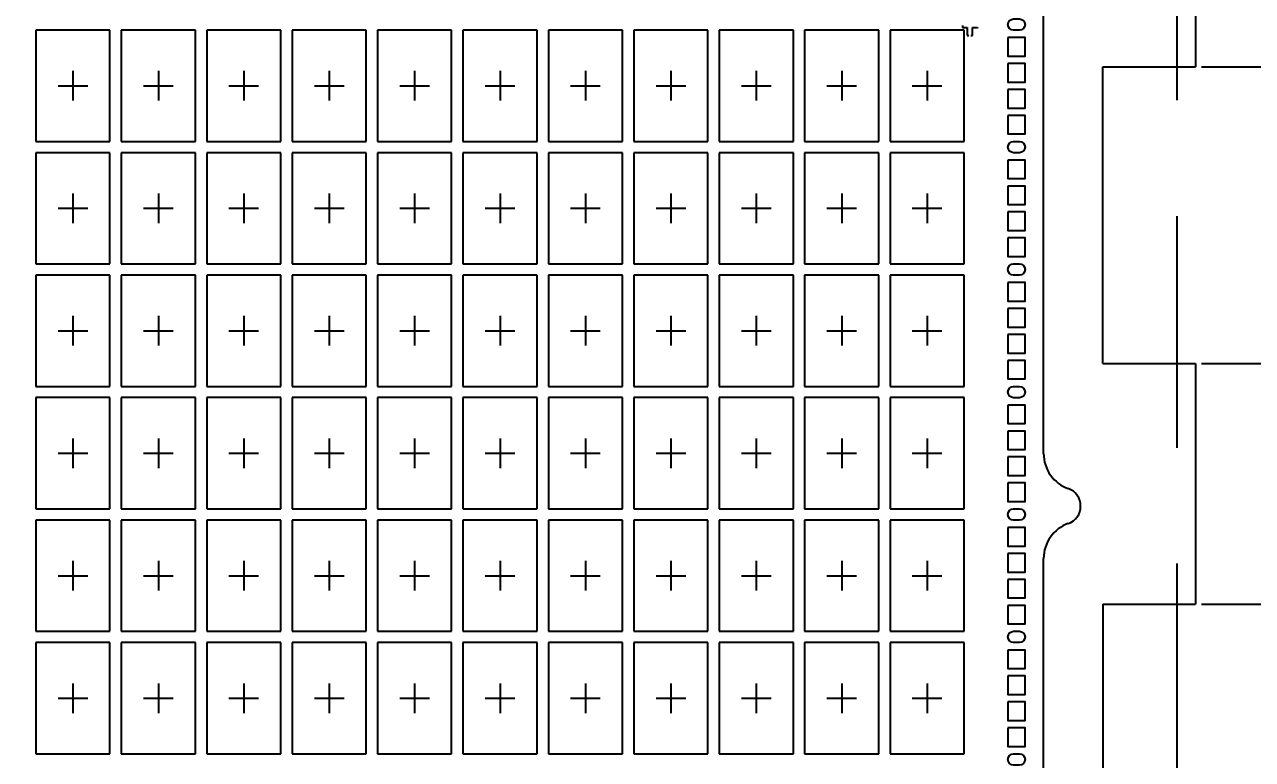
# Model space of a CAD drawing. Header units: millimetres. Extents: x -229.38 to -221.22, y 820.07 to 825.94.
# Drawn here: x -226.105 to -224.117, y 823.442 to 824.631 of the extents above; entities that cross this region are included whole.
import ezdxf

# ---------------------------------------------------------------- set-up
doc = ezdxf.new("R2010")
doc.units = ezdxf.units.MM
doc.linetypes.add('CENTER', pattern=[2, 1.25, -0.25, 0.25, -0.25])
doc.linetypes.add('HIDDEN', pattern=[0.375, 0.25, -0.125])
doc.layers.add('1', color=7, linetype='Continuous')
doc.layers.add('1D', color=4, linetype='Continuous')
doc.styles.add('SIMPLEX', font='simplex.shx', dxfattribs={"bigfont": 'AllInOneBig.shx'})
doc.dimstyles.new('Standard2', dxfattribs={"dimtxt": 0.08, "dimasz": 0.08, "dimexe": 0.01, "dimexo": 0.01, "dimgap": 0.027, "dimtad": 1, "dimdec": 3, "dimlfac": 16.666667, "dimrnd": 0.0005, "dimzin": 1, "dimtxsty": 'SIMPLEX', "dimcen": 0.02, "dimclrd": 256, "dimclre": 256, "dimclrt": 256, "dimazin": 3, "dimtp": 0.03, "dimtm": 0.05, "dimtfac": 0.8, "dimtdec": 3, "dimtmove": 0, "dimatfit": 3, "dimfxl": 0.05, "dimtzin": 4, "dimlwd": -1, "dimlwe": -1})

# ---------------------------------------------------------------- blocks, each defined once
blk = doc.blocks.new('*D41')
at = {"layer": '1D', "ltscale": 0.1, "transparency": 16777216}
for p, q in [((-224.9764, 825.2281), (-224.9764, 825.3881)), ((-225.0939, 825.1847), (-224.9764, 825.2281)), ((-225.0939, 825.0347), (-225.0939, 825.1847))]:
    blk.add_line(p, q, dxfattribs=at)
at = {"layer": 'Defpoints', "color": 0, "ltscale": 0.1, "transparency": 16777216}
for p in [(-224.9764, 825.3881), (-225.0939, 825.0247), (-226.2339, 822.9458)]:
    blk.add_point(p, dxfattribs=at)
at = {"layer": '1D', "ltscale": 0.1, "transparency": 16777216, "insert": (-224.9764, 825.6056), "char_height": 0.08, "attachment_point": 5, "rotation": 90, "style": 'SIMPLEX'}
blk.add_mtext('\\A1;19.000', dxfattribs=at)
blk = doc.blocks.new('*D42')
at = {"layer": '1D', "ltscale": 0.1, "transparency": 16777216}
blk.add_line((-224.3291, 825.0978), (-224.3291, 825.3881), dxfattribs=at)
at = {"layer": 'Defpoints', "color": 0, "ltscale": 0.1, "transparency": 16777216}
for p in [(-224.3291, 825.3881), (-224.3291, 825.0878), (-226.2339, 822.9458)]:
    blk.add_point(p, dxfattribs=at)
at = {"layer": '1D', "ltscale": 0.1, "transparency": 16777216, "insert": (-224.3291, 825.6056), "char_height": 0.08, "attachment_point": 5, "rotation": 90, "style": 'SIMPLEX'}
blk.add_mtext('\\A1;31.747', dxfattribs=at)
blk = doc.blocks.new('*D43')
at = {"layer": '1D', "ltscale": 0.1, "transparency": 16777216}
blk.add_line((-224.2091, 825.0285), (-224.2091, 825.3881), dxfattribs=at)
at = {"layer": 'Defpoints', "color": 0, "ltscale": 0.1, "transparency": 16777216}
for p in [(-224.2091, 825.3881), (-224.2091, 825.0185), (-226.2339, 822.9458)]:
    blk.add_point(p, dxfattribs=at)
at = {"layer": '1D', "ltscale": 0.1, "transparency": 16777216, "insert": (-224.2091, 825.6132), "char_height": 0.08, "attachment_point": 5, "rotation": 90, "style": 'SIMPLEX'}
blk.add_mtext('\\A1;33.747', dxfattribs=at)
blk = doc.blocks.new('*D44')
at = {"layer": '1D', "ltscale": 0.1, "transparency": 16777216}
for p, q in [((-224.0285, 825.0878), (-223.8685, 825.1661)), ((-223.8685, 825.1661), (-223.7085, 825.1661)), ((-224.3191, 825.0878), (-224.0285, 825.0878))]:
    blk.add_line(p, q, dxfattribs=at)
at = {"layer": 'Defpoints', "color": 0, "ltscale": 0.1, "transparency": 16777216}
for p in [(-223.7085, 825.1661), (-224.3291, 825.0878), (-226.2339, 822.9458)]:
    blk.add_point(p, dxfattribs=at)
at = {"layer": '1D', "ltscale": 0.1, "transparency": 16777216, "insert": (-223.4834, 825.1661), "char_height": 0.08, "attachment_point": 5, "style": 'SIMPLEX'}
blk.add_mtext('\\A1;35.700', dxfattribs=at)
blk = doc.blocks.new('*D31')
at = {"layer": '1D', "ltscale": 0.1, "transparency": 16777216}
for p, q in [((-224.0285, 824.9018), (-223.8685, 824.9801)), ((-223.8685, 824.9801), (-223.7085, 824.9801)), ((-224.3191, 824.9018), (-224.0285, 824.9018))]:
    blk.add_line(p, q, dxfattribs=at)
at = {"layer": 'Defpoints', "color": 0, "ltscale": 0.1, "transparency": 16777216}
for p in [(-223.7085, 824.9801), (-224.3291, 824.9018), (-226.2339, 822.9458)]:
    blk.add_point(p, dxfattribs=at)
at = {"layer": '1D', "ltscale": 0.1, "transparency": 16777216, "insert": (-223.4834, 824.9801), "char_height": 0.08, "attachment_point": 5, "style": 'SIMPLEX'}
blk.add_mtext('\\A1;32.600', dxfattribs=at)
blk = doc.blocks.new('*D45')
at = {"layer": '1D', "ltscale": 0.1, "transparency": 16777216}
blk.add_line((-224.1991, 824.5628), (-223.7085, 824.5628), dxfattribs=at)
at = {"layer": 'Defpoints', "color": 0, "ltscale": 0.1, "transparency": 16777216}
for p in [(-224.2091, 824.5628), (-223.7085, 824.5628), (-226.2339, 822.9458)]:
    blk.add_point(p, dxfattribs=at)
at = {"layer": '1D', "ltscale": 0.1, "transparency": 16777216, "insert": (-223.4834, 824.5628), "char_height": 0.08, "attachment_point": 5, "style": 'SIMPLEX'}
blk.add_mtext('\\A1;26.950', dxfattribs=at)
blk = doc.blocks.new('*D46')
at = {"layer": '1D', "ltscale": 0.1, "transparency": 16777216}
blk.add_line((-224.1991, 824.0828), (-223.7085, 824.0828), dxfattribs=at)
at = {"layer": 'Defpoints', "color": 0, "ltscale": 0.1, "transparency": 16777216}
for p in [(-224.2091, 824.0828), (-223.7085, 824.0828), (-226.2339, 822.9458)]:
    blk.add_point(p, dxfattribs=at)
at = {"layer": '1D', "ltscale": 0.1, "transparency": 16777216, "insert": (-223.491, 824.0828), "char_height": 0.08, "attachment_point": 5, "style": 'SIMPLEX'}
blk.add_mtext('\\A1;18.950', dxfattribs=at)
blk = doc.blocks.new('*D47')
at = {"layer": '1D', "ltscale": 0.1, "transparency": 16777216}
blk.add_line((-224.1991, 823.6928), (-223.7085, 823.6928), dxfattribs=at)
at = {"layer": 'Defpoints', "color": 0, "ltscale": 0.1, "transparency": 16777216}
for p in [(-224.2091, 823.6928), (-223.7085, 823.6928), (-226.2339, 822.9458)]:
    blk.add_point(p, dxfattribs=at)
at = {"layer": '1D', "ltscale": 0.1, "transparency": 16777216, "insert": (-223.491, 823.6928), "char_height": 0.08, "attachment_point": 5, "style": 'SIMPLEX'}
blk.add_mtext('\\A1;12.450', dxfattribs=at)
blk = doc.blocks.new('*D29')
at = {"layer": '1D', "transparency": 16777216}
for p, q in [((-224.2291, 824.8838), (-222.8613, 824.8838)), ((-222.8713, 824.8038), (-222.8713, 823.827)), ((-222.8713, 821.1238), (-222.8713, 822.1006)), ((-224.1991, 821.0438), (-222.8613, 821.0438))]:
    blk.add_line(p, q, dxfattribs=at)
for points in [[(-222.8846, 824.8038), (-222.8579, 824.8038), (-222.8713, 824.8838)], [(-222.8846, 821.1238), (-222.8579, 821.1238), (-222.8713, 821.0438)]]:
    blk.add_solid(points, dxfattribs=at)
at = {"layer": 'Defpoints', "color": 0, "transparency": 16777216}
for p in [(-224.2391, 824.8838), (-224.2091, 821.0438), (-222.8713, 821.0438)]:
    blk.add_point(p, dxfattribs=at)
at = {"layer": '1D', "transparency": 16777216, "insert": (-222.8713, 822.9638), "char_height": 0.08, "attachment_point": 5, "rotation": 90, "style": 'SIMPLEX'}
blk.add_mtext('\\A1;64.000{\\C1;%%P0.500}(TAPE WIDTH)', dxfattribs=at)
blk = doc.blocks.new('*D30')
at = {"layer": '1D', "transparency": 16777216}
for p, q in [((-224.4149, 824.7878), (-223.0404, 824.7878)), ((-223.0504, 824.7078), (-223.0504, 823.6261)), ((-223.0504, 821.1838), (-223.0504, 822.2654)), ((-224.4149, 821.1038), (-223.0404, 821.1038))]:
    blk.add_line(p, q, dxfattribs=at)
for points in [[(-223.0637, 824.7078), (-223.037, 824.7078), (-223.0504, 824.7878)], [(-223.0637, 821.1838), (-223.037, 821.1838), (-223.0504, 821.1038)]]:
    blk.add_solid(points, dxfattribs=at)
at = {"layer": 'Defpoints', "color": 0, "transparency": 16777216}
for p in [(-224.4249, 824.7878), (-224.4249, 821.1038), (-223.0504, 821.1038)]:
    blk.add_point(p, dxfattribs=at)
at = {"layer": '1D', "transparency": 16777216, "insert": (-223.0504, 822.9458), "char_height": 0.08, "attachment_point": 5, "rotation": 90, "style": 'SIMPLEX'}
blk.add_mtext('\\A1;59.3X61.4(MOLD PKG)', dxfattribs=at)
blk = doc.blocks.new('*D227')
at = {"layer": '1D', "ltscale": 0.1, "transparency": 16777216}
blk.add_line((-224.5091, 825.0078), (-224.5091, 825.3881), dxfattribs=at)
at = {"layer": 'Defpoints', "color": 0, "ltscale": 0.1, "transparency": 16777216}
for p in [(-224.5091, 825.3881), (-224.5091, 824.9978), (-226.2339, 822.9458)]:
    blk.add_point(p, dxfattribs=at)
at = {"layer": '1D', "ltscale": 0.1, "transparency": 16777216, "insert": (-224.5091, 825.6132), "char_height": 0.08, "attachment_point": 5, "rotation": 90, "style": 'SIMPLEX'}
blk.add_mtext('\\A1;28.747', dxfattribs=at)
blk = doc.blocks.new('*D262')
at = {"transparency": 16777216}
for p, q in [((-224.0289, 824.9978), (-223.8689, 825.074)), ((-223.8689, 825.074), (-223.7089, 825.074)), ((-224.4456, 824.9978), (-224.0289, 824.9978))]:
    blk.add_line(p, q, dxfattribs=at)
at = {"layer": 'Defpoints', "color": 0, "transparency": 16777216}
for p in [(-223.7089, 825.074), (-224.4556, 824.9978), (-226.2339, 822.9458)]:
    blk.add_point(p, dxfattribs=at)
at = {"transparency": 16777216, "insert": (-223.4838, 825.074), "char_height": 0.08, "attachment_point": 5, "style": 'SIMPLEX'}
blk.add_mtext('\\A1;34.200', dxfattribs=at)

msp = doc.modelspace()

# ---------------------------------------------------------------- linework, layer by layer
for p, q in [((-224.20906, 825.018461), (-224.20906, 824.562761)), ((-224.20906, 824.082761), (-224.20906, 823.692761))]:
    msp.add_line(p, q)
at = {"color": 2, "linetype": 'HIDDEN', "ltscale": 1.5}
msp.add_line((-224.23906, 824.883761), (-224.23906, 821.043761), dxfattribs=at)
at = {"color": 0, "linetype": 'HIDDEN', "ltscale": 0.1}
msp.add_line((-224.57278, 824.613611), (-224.56978, 824.613611), dxfattribs=at)
at = {"linetype": 'HIDDEN', "ltscale": 0.1}
msp.add_line((-224.56213, 824.626811), (-224.56213, 824.625611), dxfattribs=at)
msp.add_line((-224.56213, 824.626811), (-224.56213, 824.625611), dxfattribs=at)
at = {"color": 0}
msp.add_line((-224.35906, 824.082761), (-224.35906, 824.562761), dxfattribs=at)
for points in [[(-224.494051, 824.62213), (-224.503459, 824.62213, -1), (-224.503459, 824.640472), (-224.494051, 824.640472, -1), (-224.494051, 824.62213, -1)], [(-224.494051, 824.42383), (-224.503459, 824.42383, -1), (-224.503459, 824.442172), (-224.494051, 824.442172, -1), (-224.494051, 824.42383, -1)], [(-224.494051, 824.22553), (-224.503459, 824.22553, -1), (-224.503459, 824.243872), (-224.494051, 824.243872, -1), (-224.494051, 824.22553, -1)], [(-224.494051, 824.02723), (-224.503459, 824.02723, -1), (-224.503459, 824.045572), (-224.494051, 824.045572, -1), (-224.494051, 824.02723, -1)], [(-224.494051, 823.82893), (-224.503459, 823.82893, -1), (-224.503459, 823.847272), (-224.494051, 823.847272, -1), (-224.494051, 823.82893, -1)], [(-224.494051, 823.63063), (-224.503459, 823.63063, -1), (-224.503459, 823.648972), (-224.494051, 823.648972, -1), (-224.494051, 823.63063, -1)], [(-224.494051, 823.43233), (-224.503459, 823.43233, -1), (-224.503459, 823.450672), (-224.494051, 823.450672, -1), (-224.494051, 823.43233, -1)]]:
    msp.add_lwpolyline(points, format="xyb")
at = {"color": 1, "linetype": 'HIDDEN'}
for points in [[(-225.96643, 824.442161), (-225.96643, 824.622161), (-226.08643, 824.622161), (-226.08643, 824.442161)], [(-225.82813, 824.442161), (-225.82813, 824.622161), (-225.94813, 824.622161), (-225.94813, 824.442161)], [(-225.68983, 824.442161), (-225.68983, 824.622161), (-225.80983, 824.622161), (-225.80983, 824.442161)], [(-225.55153, 824.442161), (-225.55153, 824.622161), (-225.67153, 824.622161), (-225.67153, 824.442161)], [(-225.41323, 824.442161), (-225.41323, 824.622161), (-225.53323, 824.622161), (-225.53323, 824.442161)], [(-225.27493, 824.442161), (-225.27493, 824.622161), (-225.39493, 824.622161), (-225.39493, 824.442161)], [(-225.13663, 824.442161), (-225.13663, 824.622161), (-225.25663, 824.622161), (-225.25663, 824.442161)], [(-224.99833, 824.442161), (-224.99833, 824.622161), (-225.11833, 824.622161), (-225.11833, 824.442161)], [(-224.86003, 824.442161), (-224.86003, 824.622161), (-224.98003, 824.622161), (-224.98003, 824.442161)], [(-224.72173, 824.442161), (-224.72173, 824.622161), (-224.84173, 824.622161), (-224.84173, 824.442161)], [(-224.58343, 824.442161), (-224.58343, 824.622161), (-224.70343, 824.622161), (-224.70343, 824.442161)], [(-225.96643, 824.243861), (-225.96643, 824.423861), (-226.08643, 824.423861), (-226.08643, 824.243861)], [(-225.82813, 824.243861), (-225.82813, 824.423861), (-225.94813, 824.423861), (-225.94813, 824.243861)], [(-225.68983, 824.243861), (-225.68983, 824.423861), (-225.80983, 824.423861), (-225.80983, 824.243861)], [(-225.55153, 824.243861), (-225.55153, 824.423861), (-225.67153, 824.423861), (-225.67153, 824.243861)], [(-225.41323, 824.243861), (-225.41323, 824.423861), (-225.53323, 824.423861), (-225.53323, 824.243861)], [(-225.27493, 824.243861), (-225.27493, 824.423861), (-225.39493, 824.423861), (-225.39493, 824.243861)], [(-225.13663, 824.243861), (-225.13663, 824.423861), (-225.25663, 824.423861), (-225.25663, 824.243861)], [(-224.99833, 824.243861), (-224.99833, 824.423861), (-225.11833, 824.423861), (-225.11833, 824.243861)], [(-224.86003, 824.243861), (-224.86003, 824.423861), (-224.98003, 824.423861), (-224.98003, 824.243861)], [(-224.72173, 824.243861), (-224.72173, 824.423861), (-224.84173, 824.423861), (-224.84173, 824.243861)], [(-224.58343, 824.243861), (-224.58343, 824.423861), (-224.70343, 824.423861), (-224.70343, 824.243861)], [(-225.96643, 824.045561), (-225.96643, 824.225561), (-226.08643, 824.225561), (-226.08643, 824.045561)], [(-225.82813, 824.045561), (-225.82813, 824.225561), (-225.94813, 824.225561), (-225.94813, 824.045561)], [(-225.68983, 824.045561), (-225.68983, 824.225561), (-225.80983, 824.225561), (-225.80983, 824.045561)], [(-225.55153, 824.045561), (-225.55153, 824.225561), (-225.67153, 824.225561), (-225.67153, 824.045561)], [(-225.41323, 824.045561), (-225.41323, 824.225561), (-225.53323, 824.225561), (-225.53323, 824.045561)], [(-225.27493, 824.045561), (-225.27493, 824.225561), (-225.39493, 824.225561), (-225.39493, 824.045561)], [(-225.13663, 824.045561), (-225.13663, 824.225561), (-225.25663, 824.225561), (-225.25663, 824.045561)], [(-224.99833, 824.045561), (-224.99833, 824.225561), (-225.11833, 824.225561), (-225.11833, 824.045561)], [(-224.86003, 824.045561), (-224.86003, 824.225561), (-224.98003, 824.225561), (-224.98003, 824.045561)], [(-224.72173, 824.045561), (-224.72173, 824.225561), (-224.84173, 824.225561), (-224.84173, 824.045561)], [(-224.58343, 824.045561), (-224.58343, 824.225561), (-224.70343, 824.225561), (-224.70343, 824.045561)], [(-225.96643, 823.847261), (-225.96643, 824.027261), (-226.08643, 824.027261), (-226.08643, 823.847261)], [(-225.82813, 823.847261), (-225.82813, 824.027261), (-225.94813, 824.027261), (-225.94813, 823.847261)], [(-225.68983, 823.847261), (-225.68983, 824.027261), (-225.80983, 824.027261), (-225.80983, 823.847261)], [(-225.55153, 823.847261), (-225.55153, 824.027261), (-225.67153, 824.027261), (-225.67153, 823.847261)], [(-225.41323, 823.847261), (-225.41323, 824.027261), (-225.53323, 824.027261), (-225.53323, 823.847261)], [(-225.27493, 823.847261), (-225.27493, 824.027261), (-225.39493, 824.027261), (-225.39493, 823.847261)], [(-225.13663, 823.847261), (-225.13663, 824.027261), (-225.25663, 824.027261), (-225.25663, 823.847261)], [(-224.99833, 823.847261), (-224.99833, 824.027261), (-225.11833, 824.027261), (-225.11833, 823.847261)], [(-224.86003, 823.847261), (-224.86003, 824.027261), (-224.98003, 824.027261), (-224.98003, 823.847261)], [(-224.72173, 823.847261), (-224.72173, 824.027261), (-224.84173, 824.027261), (-224.84173, 823.847261)], [(-224.58343, 823.847261), (-224.58343, 824.027261), (-224.70343, 824.027261), (-224.70343, 823.847261)], [(-225.96643, 823.648961), (-225.96643, 823.828961), (-226.08643, 823.828961), (-226.08643, 823.648961)], [(-225.82813, 823.648961), (-225.82813, 823.828961), (-225.94813, 823.828961), (-225.94813, 823.648961)], [(-225.68983, 823.648961), (-225.68983, 823.828961), (-225.80983, 823.828961), (-225.80983, 823.648961)], [(-225.55153, 823.648961), (-225.55153, 823.828961), (-225.67153, 823.828961), (-225.67153, 823.648961)], [(-225.41323, 823.648961), (-225.41323, 823.828961), (-225.53323, 823.828961), (-225.53323, 823.648961)], [(-225.27493, 823.648961), (-225.27493, 823.828961), (-225.39493, 823.828961), (-225.39493, 823.648961)], [(-225.13663, 823.648961), (-225.13663, 823.828961), (-225.25663, 823.828961), (-225.25663, 823.648961)], [(-224.99833, 823.648961), (-224.99833, 823.828961), (-225.11833, 823.828961), (-225.11833, 823.648961)], [(-224.86003, 823.648961), (-224.86003, 823.828961), (-224.98003, 823.828961), (-224.98003, 823.648961)], [(-224.72173, 823.648961), (-224.72173, 823.828961), (-224.84173, 823.828961), (-224.84173, 823.648961)], [(-224.58343, 823.648961), (-224.58343, 823.828961), (-224.70343, 823.828961), (-224.70343, 823.648961)], [(-225.96643, 823.450661), (-225.96643, 823.630661), (-226.08643, 823.630661), (-226.08643, 823.450661)], [(-225.82813, 823.450661), (-225.82813, 823.630661), (-225.94813, 823.630661), (-225.94813, 823.450661)], [(-225.68983, 823.450661), (-225.68983, 823.630661), (-225.80983, 823.630661), (-225.80983, 823.450661)], [(-225.55153, 823.450661), (-225.55153, 823.630661), (-225.67153, 823.630661), (-225.67153, 823.450661)], [(-225.41323, 823.450661), (-225.41323, 823.630661), (-225.53323, 823.630661), (-225.53323, 823.450661)], [(-225.27493, 823.450661), (-225.27493, 823.630661), (-225.39493, 823.630661), (-225.39493, 823.450661)], [(-225.13663, 823.450661), (-225.13663, 823.630661), (-225.25663, 823.630661), (-225.25663, 823.450661)], [(-224.99833, 823.450661), (-224.99833, 823.630661), (-225.11833, 823.630661), (-225.11833, 823.450661)], [(-224.86003, 823.450661), (-224.86003, 823.630661), (-224.98003, 823.630661), (-224.98003, 823.450661)], [(-224.72173, 823.450661), (-224.72173, 823.630661), (-224.84173, 823.630661), (-224.84173, 823.450661)], [(-224.58343, 823.450661), (-224.58343, 823.630661), (-224.70343, 823.630661), (-224.70343, 823.450661)]]:
    msp.add_lwpolyline(points, close=True, dxfattribs=at)
at = {"color": 0, "linetype": 'HIDDEN', "ltscale": 0.1}
for points in [[(-224.58643, 824.629811), (-224.58643, 824.626811), (-224.57878, 824.626811), (-224.57878, 824.613611), (-224.57578, 824.613611)], [(-224.56978, 824.613611), (-224.56978, 824.626811), (-224.56213, 824.626811)]]:
    msp.add_lwpolyline(points, dxfattribs=at)
for points in [[(-224.51263, 824.61015), (-224.51263, 824.58015), (-224.48488, 824.58015), (-224.48488, 824.61015)], [(-224.51263, 824.56815), (-224.51263, 824.53815), (-224.48488, 824.53815), (-224.48488, 824.56815)], [(-224.51263, 824.52615), (-224.51263, 824.49615), (-224.48488, 824.49615), (-224.48488, 824.52615)], [(-224.51263, 824.48415), (-224.51263, 824.45415), (-224.48488, 824.45415), (-224.48488, 824.48415)], [(-224.51263, 824.41185), (-224.51263, 824.38185), (-224.48488, 824.38185), (-224.48488, 824.41185)], [(-224.51263, 824.36985), (-224.51263, 824.33985), (-224.48488, 824.33985), (-224.48488, 824.36985)], [(-224.51263, 824.32785), (-224.51263, 824.29785), (-224.48488, 824.29785), (-224.48488, 824.32785)], [(-224.51263, 824.28585), (-224.51263, 824.25585), (-224.48488, 824.25585), (-224.48488, 824.28585)], [(-224.51263, 824.21355), (-224.51263, 824.18355), (-224.48488, 824.18355), (-224.48488, 824.21355)], [(-224.51263, 824.17155), (-224.51263, 824.14155), (-224.48488, 824.14155), (-224.48488, 824.17155)], [(-224.51263, 824.12955), (-224.51263, 824.09955), (-224.48488, 824.09955), (-224.48488, 824.12955)], [(-224.51263, 824.08755), (-224.51263, 824.05755), (-224.48488, 824.05755), (-224.48488, 824.08755)], [(-224.51263, 824.01525), (-224.51263, 823.98525), (-224.48488, 823.98525), (-224.48488, 824.01525)], [(-224.51263, 823.97325), (-224.51263, 823.94325), (-224.48488, 823.94325), (-224.48488, 823.97325)], [(-224.51263, 823.93125), (-224.51263, 823.90125), (-224.48488, 823.90125), (-224.48488, 823.93125)], [(-224.51263, 823.88925), (-224.51263, 823.85925), (-224.48488, 823.85925), (-224.48488, 823.88925)], [(-224.51263, 823.81695), (-224.51263, 823.78695), (-224.48488, 823.78695), (-224.48488, 823.81695)], [(-224.51263, 823.77495), (-224.51263, 823.74495), (-224.48488, 823.74495), (-224.48488, 823.77495)], [(-224.51263, 823.73295), (-224.51263, 823.70295), (-224.48488, 823.70295), (-224.48488, 823.73295)], [(-224.51263, 823.69095), (-224.51263, 823.66095), (-224.48488, 823.66095), (-224.48488, 823.69095)], [(-224.51263, 823.61865), (-224.51263, 823.58865), (-224.48488, 823.58865), (-224.48488, 823.61865)], [(-224.51263, 823.57665), (-224.51263, 823.54665), (-224.48488, 823.54665), (-224.48488, 823.57665)], [(-224.51263, 823.53465), (-224.51263, 823.50465), (-224.48488, 823.50465), (-224.48488, 823.53465)], [(-224.51263, 823.49265), (-224.51263, 823.46265), (-224.48488, 823.46265), (-224.48488, 823.49265)]]:
    msp.add_lwpolyline(points, close=True)
at = {"layer": '1', "color": 0}
for p, q in [((-224.35906, 824.562761), (-224.20906, 824.562761)), ((-224.35906, 824.082761), (-224.20906, 824.082761)), ((-224.35906, 823.692761), (-224.20906, 823.692761)), ((-224.35906, 823.692761), (-224.35906, 823.212761))]:
    msp.add_line(p, q, dxfattribs=at)
at = {"layer": '1', "color": 4}
for centre, radius, start, end in [((-224.39488, 823.936614), 0.06, 180, 250.528779), ((-224.42488, 823.851761), 0.03, 289.471221, 70.528779), ((-224.39488, 823.766908), 0.06, 109.471221, 180)]:
    msp.add_arc(centre, radius, start, end, dxfattribs=at)
at = {"layer": '1D', "linetype": 'CENTER'}
for p, q in [((-224.45488, 823.936614), (-224.45488, 824.672908)), ((-224.45488, 823.030614), (-224.45488, 823.766908))]:
    msp.add_line(p, q, dxfattribs=at)
at = {"layer": '1D', "linetype": 'CENTER', "ltscale": 0.3}
for p, q in [((-226.02643, 824.556161), (-226.02643, 824.508161)), ((-225.88813, 824.556161), (-225.88813, 824.508161)), ((-225.74983, 824.556161), (-225.74983, 824.508161)), ((-225.61153, 824.556161), (-225.61153, 824.508161)), ((-225.47323, 824.556161), (-225.47323, 824.508161)), ((-225.33493, 824.556161), (-225.33493, 824.508161)), ((-225.19663, 824.556161), (-225.19663, 824.508161)), ((-225.05833, 824.556161), (-225.05833, 824.508161)), ((-224.92003, 824.556161), (-224.92003, 824.508161)), ((-224.78173, 824.556161), (-224.78173, 824.508161)), ((-224.64343, 824.556161), (-224.64343, 824.508161)), ((-226.05043, 824.532161), (-226.00243, 824.532161)), ((-225.91213, 824.532161), (-225.86413, 824.532161)), ((-225.77383, 824.532161), (-225.72583, 824.532161)), ((-225.63553, 824.532161), (-225.58753, 824.532161)), ((-225.49723, 824.532161), (-225.44923, 824.532161)), ((-225.35893, 824.532161), (-225.31093, 824.532161)), ((-225.22063, 824.532161), (-225.17263, 824.532161)), ((-225.08233, 824.532161), (-225.03433, 824.532161)), ((-224.94403, 824.532161), (-224.89603, 824.532161)), ((-224.80573, 824.532161), (-224.75773, 824.532161)), ((-224.66743, 824.532161), (-224.61943, 824.532161)), ((-226.02643, 824.357861), (-226.02643, 824.309861)), ((-225.88813, 824.357861), (-225.88813, 824.309861)), ((-225.74983, 824.357861), (-225.74983, 824.309861)), ((-225.61153, 824.357861), (-225.61153, 824.309861)), ((-225.47323, 824.357861), (-225.47323, 824.309861)), ((-225.33493, 824.357861), (-225.33493, 824.309861)), ((-225.19663, 824.357861), (-225.19663, 824.309861)), ((-225.05833, 824.357861), (-225.05833, 824.309861)), ((-224.92003, 824.357861), (-224.92003, 824.309861)), ((-224.78173, 824.357861), (-224.78173, 824.309861)), ((-224.64343, 824.357861), (-224.64343, 824.309861)), ((-226.05043, 824.333861), (-226.00243, 824.333861)), ((-225.91213, 824.333861), (-225.86413, 824.333861)), ((-225.77383, 824.333861), (-225.72583, 824.333861)), ((-225.63553, 824.333861), (-225.58753, 824.333861)), ((-225.49723, 824.333861), (-225.44923, 824.333861)), ((-225.35893, 824.333861), (-225.31093, 824.333861)), ((-225.22063, 824.333861), (-225.17263, 824.333861)), ((-225.08233, 824.333861), (-225.03433, 824.333861)), ((-224.94403, 824.333861), (-224.89603, 824.333861)), ((-224.80573, 824.333861), (-224.75773, 824.333861)), ((-224.66743, 824.333861), (-224.61943, 824.333861)), ((-226.02643, 824.159561), (-226.02643, 824.111561)), ((-225.88813, 824.159561), (-225.88813, 824.111561)), ((-225.74983, 824.159561), (-225.74983, 824.111561)), ((-225.61153, 824.159561), (-225.61153, 824.111561)), ((-225.47323, 824.159561), (-225.47323, 824.111561)), ((-225.33493, 824.159561), (-225.33493, 824.111561)), ((-225.19663, 824.159561), (-225.19663, 824.111561)), ((-225.05833, 824.159561), (-225.05833, 824.111561)), ((-224.92003, 824.159561), (-224.92003, 824.111561)), ((-224.78173, 824.159561), (-224.78173, 824.111561)), ((-224.64343, 824.159561), (-224.64343, 824.111561)), ((-226.05043, 824.135561), (-226.00243, 824.135561)), ((-225.91213, 824.135561), (-225.86413, 824.135561)), ((-225.77383, 824.135561), (-225.72583, 824.135561)), ((-225.63553, 824.135561), (-225.58753, 824.135561)), ((-225.49723, 824.135561), (-225.44923, 824.135561)), ((-225.35893, 824.135561), (-225.31093, 824.135561)), ((-225.22063, 824.135561), (-225.17263, 824.135561)), ((-225.08233, 824.135561), (-225.03433, 824.135561)), ((-224.94403, 824.135561), (-224.89603, 824.135561)), ((-224.80573, 824.135561), (-224.75773, 824.135561)), ((-224.66743, 824.135561), (-224.61943, 824.135561)), ((-226.02643, 823.961261), (-226.02643, 823.913261)), ((-225.88813, 823.961261), (-225.88813, 823.913261)), ((-225.74983, 823.961261), (-225.74983, 823.913261)), ((-225.61153, 823.961261), (-225.61153, 823.913261)), ((-225.47323, 823.961261), (-225.47323, 823.913261)), ((-225.33493, 823.961261), (-225.33493, 823.913261)), ((-225.19663, 823.961261), (-225.19663, 823.913261)), ((-225.05833, 823.961261), (-225.05833, 823.913261)), ((-224.92003, 823.961261), (-224.92003, 823.913261)), ((-224.78173, 823.961261), (-224.78173, 823.913261)), ((-224.64343, 823.961261), (-224.64343, 823.913261)), ((-226.05043, 823.937261), (-226.00243, 823.937261)), ((-225.91213, 823.937261), (-225.86413, 823.937261)), ((-225.77383, 823.937261), (-225.72583, 823.937261)), ((-225.63553, 823.937261), (-225.58753, 823.937261)), ((-225.49723, 823.937261), (-225.44923, 823.937261)), ((-225.35893, 823.937261), (-225.31093, 823.937261)), ((-225.22063, 823.937261), (-225.17263, 823.937261)), ((-225.08233, 823.937261), (-225.03433, 823.937261)), ((-224.94403, 823.937261), (-224.89603, 823.937261)), ((-224.80573, 823.937261), (-224.75773, 823.937261)), ((-224.66743, 823.937261), (-224.61943, 823.937261)), ((-226.02643, 823.762961), (-226.02643, 823.714961)), ((-225.88813, 823.762961), (-225.88813, 823.714961)), ((-225.74983, 823.762961), (-225.74983, 823.714961)), ((-225.61153, 823.762961), (-225.61153, 823.714961)), ((-225.47323, 823.762961), (-225.47323, 823.714961)), ((-225.33493, 823.762961), (-225.33493, 823.714961)), ((-225.19663, 823.762961), (-225.19663, 823.714961)), ((-225.05833, 823.762961), (-225.05833, 823.714961)), ((-224.92003, 823.762961), (-224.92003, 823.714961)), ((-224.78173, 823.762961), (-224.78173, 823.714961)), ((-224.64343, 823.762961), (-224.64343, 823.714961)), ((-226.05043, 823.738961), (-226.00243, 823.738961)), ((-225.91213, 823.738961), (-225.86413, 823.738961)), ((-225.77383, 823.738961), (-225.72583, 823.738961)), ((-225.63553, 823.738961), (-225.58753, 823.738961)), ((-225.49723, 823.738961), (-225.44923, 823.738961)), ((-225.35893, 823.738961), (-225.31093, 823.738961)), ((-225.22063, 823.738961), (-225.17263, 823.738961)), ((-225.08233, 823.738961), (-225.03433, 823.738961)), ((-224.94403, 823.738961), (-224.89603, 823.738961)), ((-224.80573, 823.738961), (-224.75773, 823.738961)), ((-224.66743, 823.738961), (-224.61943, 823.738961)), ((-226.02643, 823.564661), (-226.02643, 823.516661)), ((-225.88813, 823.564661), (-225.88813, 823.516661)), ((-225.74983, 823.564661), (-225.74983, 823.516661)), ((-225.61153, 823.564661), (-225.61153, 823.516661)), ((-225.47323, 823.564661), (-225.47323, 823.516661)), ((-225.33493, 823.564661), (-225.33493, 823.516661)), ((-225.19663, 823.564661), (-225.19663, 823.516661)), ((-225.05833, 823.564661), (-225.05833, 823.516661)), ((-224.92003, 823.564661), (-224.92003, 823.516661)), ((-224.78173, 823.564661), (-224.78173, 823.516661)), ((-224.64343, 823.564661), (-224.64343, 823.516661)), ((-226.05043, 823.540661), (-226.00243, 823.540661)), ((-225.91213, 823.540661), (-225.86413, 823.540661)), ((-225.77383, 823.540661), (-225.72583, 823.540661)), ((-225.63553, 823.540661), (-225.58753, 823.540661)), ((-225.49723, 823.540661), (-225.44923, 823.540661)), ((-225.35893, 823.540661), (-225.31093, 823.540661)), ((-225.22063, 823.540661), (-225.17263, 823.540661)), ((-225.08233, 823.540661), (-225.03433, 823.540661)), ((-224.94403, 823.540661), (-224.89603, 823.540661)), ((-224.80573, 823.540661), (-224.75773, 823.540661)), ((-224.66743, 823.540661), (-224.61943, 823.540661))]:
    msp.add_line(p, q, dxfattribs=at)

# ---------------------------------------------------------------- dimensions: what is measured, and where the dimension line sits
dim = msp.add_ordinate_dim(feature_location=(-224.455611, 824.997761), offset=(0.746707, 0.076233), dtype=0, origin=(-226.23388, 822.945761), dimstyle='Standard2')
dim.commit()
dim.dimension.update_dxf_attribs({"geometry": '*D262', "text_midpoint": (-223.483808, 825.073993)})
at = {"layer": '1D', "color": 1, "ltscale": 0.1}
for feature_location, offset, dtype, picture, middle in [((-224.20906, 825.018461), (0, 0.369636), 1, '*D43', (-224.20906, 825.613192)), ((-225.09388, 825.024722), (0.11748, 0.363375), 1, '*D41', (-224.9764, 825.605573)), ((-224.32906, 825.087761), (0, 0.300336), 1, '*D42', (-224.32906, 825.605573)), ((-224.32906, 825.087761), (0.620573, 0.078361), 0, '*D44', (-223.483392, 825.166122)), ((-224.32906, 824.901761), (0.620573, 0.078304), 0, '*D31', (-223.483392, 824.980065)), ((-224.20906, 824.562761), (0.500573, 0), 0, '*D45', (-223.483392, 824.562761)), ((-224.20906, 824.082761), (0.500573, 0), 0, '*D46', (-223.491011, 824.082761)), ((-224.20906, 823.692761), (0.500573, 0), 0, '*D47', (-223.491011, 823.692761))]:
    dim = msp.add_ordinate_dim(feature_location=feature_location, offset=offset, dtype=dtype, origin=(-226.23388, 822.945761), dimstyle='Standard2', override={"dimarcsym": 1}, dxfattribs=at)
    dim.commit()
    dim.dimension.update_dxf_attribs({"geometry": picture, "text_midpoint": middle})
at = {"layer": '1D', "color": 3, "ltscale": 0.1}
dim = msp.add_ordinate_dim(feature_location=(-224.50906, 824.997761), offset=(0, 0.390336), dtype=1, origin=(-226.23388, 822.945761), dimstyle='Standard2', dxfattribs=at)
dim.commit()
dim.dimension.update_dxf_attribs({"geometry": '*D227', "text_midpoint": (-224.50906, 825.613192)})
at = {"layer": '1D'}
for base, p1, p2, text, picture, middle in [((-222.871277, 821.043761), (-224.23906, 824.883761), (-224.20906, 821.043761), '64.000{\\C1;%%P0.500}(TAPE WIDTH)', '*D29', (-222.871277, 822.963761)), ((-223.05037, 821.103761), (-224.42488, 824.787761), (-224.42488, 821.103761), '59.3X61.4(MOLD PKG)', '*D30', (-223.05037, 822.945761))]:
    dim = msp.add_linear_dim(base=base, p1=p1, p2=p2, angle=90, text=text, dimstyle='Standard2', dxfattribs=at)
    dim.commit()
    dim.dimension.update_dxf_attribs({"geometry": picture, "text_midpoint": middle})

doc.saveas('drawing.dxf')
